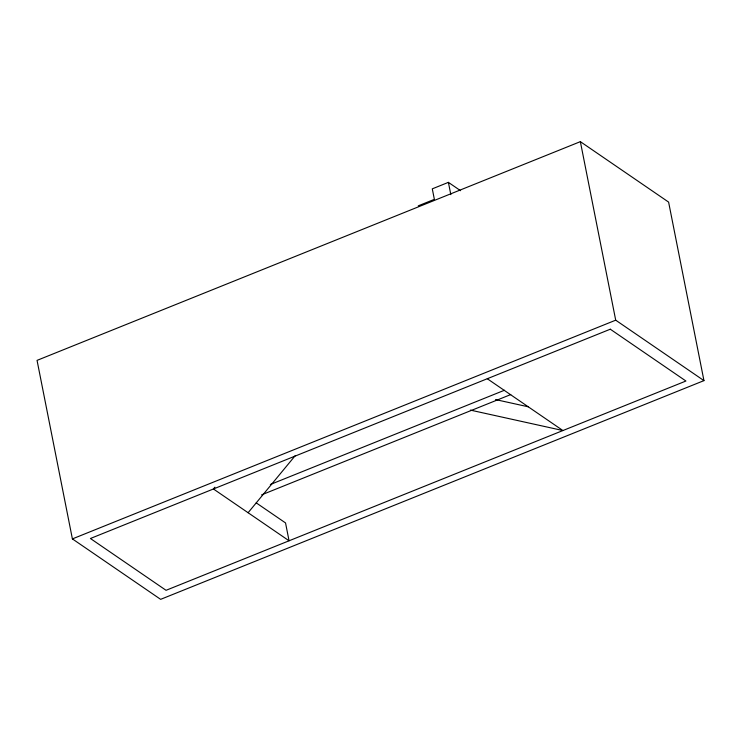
<?xml version="1.0" encoding="UTF-8"?>
<svg xmlns="http://www.w3.org/2000/svg" width="741" height="741" viewBox="0 0 741 741"><rect width="100%" height="100%" fill="white"/><g stroke="black" fill="none" stroke-linecap="round" stroke-linejoin="round"><path stroke-width="1.11" d="M214.899 487.198L213.427 488.977L289.064 540.791L285.535 522.933L256.219 502.861M248.096 512.726L295.205 455.687M460.578 190.706L448.398 182.36L432.29 188.844L434.365 199.348L418.257 205.831M580.36 141.651L37.05 360.376L72.396 538.902L160.64 599.349L703.95 380.624L668.604 202.098L580.36 141.651L615.706 320.177L703.95 380.624M72.396 538.902L615.706 320.177M270.335 484.494L504.454 390.248M261.601 494.868L510.753 394.564M495.525 399.575L528.25 406.8M470.387 410.106L562.919 430.54L487.282 378.734M448.398 182.36L450.824 194.633M610.297 329.208L90.421 538.503L166.049 590.308L685.934 381.022L610.297 329.208"/></g></svg>
